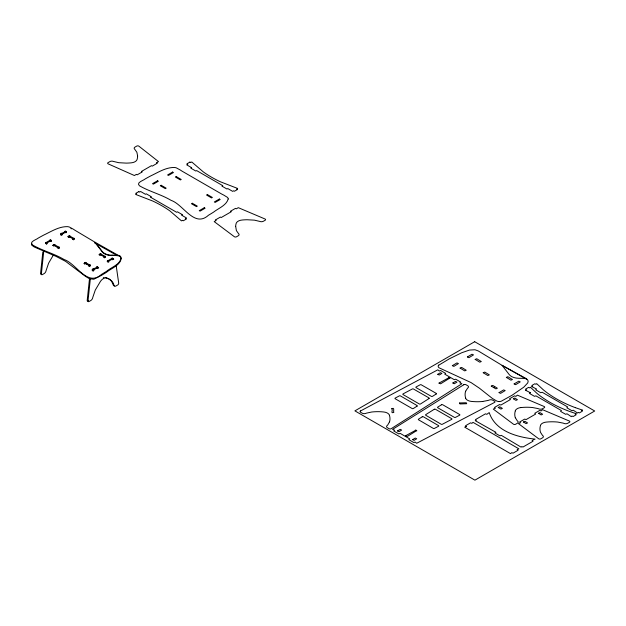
<?xml version="1.0" encoding="UTF-8"?>
<svg xmlns="http://www.w3.org/2000/svg" width="626" height="626" viewBox="0 0 626 626"><rect width="100%" height="100%" fill="white"/><g stroke="black" fill="none" stroke-linecap="round" stroke-linejoin="round"><path stroke-width="0.94" d="M84.471 263.89L84.471 262.897L85.441 262.364L86.075 262.552L85.95 263.546M101.162 254.837C102.101 252.912 98.235 254.07 100.199 255.322M42.818 252.035L40.565 273.413A1.424 0.822 -60 0 0 41.559 274.149M43.812 250.721L41.363 273.883A1.424 0.822 -60 0 0 42.365 274.611L44.133 273.593A2.84 1.643 -60 0 0 46.121 270.487L48.625 263.155L53.343 255.103M89.471 278.969L87.21 300.347A1.424 0.822 -60 0 0 88.211 301.083L88.649 300.824M90.277 279.431L88.016 300.816A1.424 0.822 -60 0 0 89.017 301.544L90.786 300.527A2.84 1.643 -60 0 0 92.773 297.42L95.277 290.088L100.473 281.332A7.105 4.1 -60 0 1 106.264 277.991L109.081 279.04M389.505 421.877L387.737 424.968A11.941 6.894 0 0 1 387.103 425.586A2.84 1.643 0 0 0 387.392 427.714L389.137 428.716A1.424 0.822 0 0 0 391.289 428.622L461.949 383.73L459.836 382.862L460.736 382.11L455.712 379.207L454.273 379.677L444.773 374.176L445.665 373.409L440.641 370.506L439.311 371.022L437.832 369.81L360.451 411M465.674 391.211L467.536 388.23A11.62 6.706 0 0 1 467.966 387.83A2.84 1.643 0 0 0 467.677 385.702L465.9 384.685A1.424 0.822 0 0 0 463.819 384.732M31.652 243.326L31.699 245.157L34.305 247.012L56.105 256.417L65.573 261.332L85.457 276.348L89.495 278.789L93.845 279.235L101.49 275.33A226.338 130.678 0 0 0 106.576 272.224C111.42 268.178 120.075 265.494 121.147 258.624M438.92 365.091L449.265 358.862L461.659 352.774L469.437 350.075L475.001 349.762L478.28 350.951L501.504 365.021L527.562 379.755L528.164 381.179L527.757 382.909L523.805 387.15L512.17 395.178L501.379 401.149A3.787 2.191 0 0 1 499.032 401.579M58.343 248.624C59.227 247.833 59.431 245.846 58.515 247.708M84.471 263.82L85.3 263.35M463.897 384.685L392.557 429.358L394.662 430.226L393.762 430.978L398.785 433.881L400.225 433.411L409.725 438.912L408.833 439.679L413.856 442.582L415.163 442.058L416.673 443.278L494.423 402.487A1.424 0.822 0 0 0 494.587 401.243L492.842 400.233A2.84 1.643 0 0 0 489.164 400.069A11.941 6.894 0 0 1 488.092 400.437L482.74 401.454M45.581 243.631L45.581 242.818L50.604 239.922C52.85 240.955 50.283 240.423 50.729 241.542M65.8 232.841C65.315 231.675 67.937 232.324 65.675 231.213C61.301 234.711 59.564 232.238 61.254 234.57M45.581 242.818L46.387 243.287L51.41 240.384L51.379 241.339L50.761 240.979M60.605 235.063L60.652 234.116L61.458 234.586L66.481 231.683L66.481 232.606M47.24 243.725C47.928 243.655 44.219 241.487 46.183 243.217M54.798 245.682L54.767 244.414L53.288 244.922L58.343 247.81L57.694 247.434L57.694 248.186M52.67 245.462L53.476 245.063M67.757 236.745L68.563 236.284M53.32 245.838L54.141 245.361M68.391 237.137L69.22 236.659M83.821 263.444L84.674 263.217M98.916 254.735L99.714 254.266M100.215 254.735L99.597 255.087L99.565 254.179L104.589 257.083C106.78 256.738 104.315 255.236 104.738 256.996M92.914 270.189C91.075 267.944 93.775 269.806 97.257 266.856C99.557 267.889 97.022 267.451 97.46 268.523M107.336 261.112L112.328 258.155L113.134 258.616L113.134 259.43M92.265 270.573L92.233 269.751L93.039 270.221L98.063 267.318L98.11 268.264L97.288 267.842M113.134 258.616L108.11 261.519L108.157 262.341M493.922 387.384L494.743 386.907M111.678 255.228L117.696 255.353A2.84 1.643 0 0 1 119.871 256.003L120.622 256.715A6.276 3.623 0 0 1 121.108 257.552C120.458 264.548 111.271 267.208 106.576 271.301A226.338 130.678 0 0 1 101.49 274.399C87.28 287.357 76.45 263.538 64.142 259.547C54.102 253.546 42.498 250.768 32.419 244.907C28.78 241.644 36.731 239.609 38.413 237.982A226.338 130.678 0 0 1 43.789 235.047C51.262 231.526 58.805 226.518 67.35 226.635A6.307 3.646 0 0 1 69.337 227.027L73.352 229.202A113.47 65.511 0 0 0 75.097 230.352L95.152 242.309L102.312 251.582A10.658 6.15 0 0 0 111.678 255.228L117.696 255.698A2.84 1.643 0 0 1 119.871 256.355L119.871 256.003M113.783 259.164L111.937 258.139L111.71 259.461M97.288 266.919L96.521 267.02L96.631 268.045M105.465 277.529C109.245 278.539 113.149 281.105 113.971 285.182A2.84 1.643 -60 0 0 115.951 285.996L117.696 284.986A1.424 0.822 -60 0 0 118.69 283.077L116.139 265.33M575.388 407.659L582.563 410.147L581.429 410.492L582.368 411.188L579.347 412.925L578.181 412.385L577.54 413.043L573.291 410.218L571.874 410.703L566.851 407.8L567.641 406.955L542.186 392.259L540.723 392.713L535.692 389.81L536.584 389.043L531.638 386.539L532.773 386.172L531.834 385.499L534.847 383.754L536.02 384.294L536.662 383.636L543.258 389.763A115.121 66.466 0 0 0 575.38 407.667M66.481 231.73L65.041 231.205L64.979 232.363M61.458 234.625L62.138 234.273L62.084 235.047M117.633 255.627L116.694 255.158A113.47 65.511 0 0 1 114.714 254.148L94.573 242.904M46.355 243.311L46.355 244.07M92.233 269.798C92.93 271.457 94.612 269.07 93.736 270.729M70.902 228.6L71.348 228.842M95.152 242.309L118.298 255.385A13.224 7.637 0 0 1 119.895 256.347M65.628 232.16L66.45 232.637L66.45 231.706M112.461 259.203L112.923 259.469M107.985 261.488C105.794 259.274 109.808 262.114 108.814 261.965M97.906 267.404L98.712 267.865M54.126 244.445L59.149 247.34L59.165 248.084M56.191 246.542L56.653 246.808M57.584 247.348L58.054 247.614M86.881 264.258L87.343 264.532M94.111 268.46L94.643 268.765M88.61 266.214L88.845 265.416L89.354 265.854L90.402 265.001L89.698 264.923L89.667 265.753M109.542 279.352L111.6 281.309L113.165 284.72A2.84 1.643 -60 0 0 114.48 285.785M95.152 242.661L102.312 251.934A10.658 6.15 0 0 0 111.678 255.58M515.355 417.753L517.217 420.735A11.62 6.706 0 0 0 517.647 421.134A2.84 1.643 0 0 1 517.358 423.254L515.581 424.279A1.424 0.822 0 0 1 513.453 424.201L493.28 409.083L495.393 408.207L494.485 407.456L499.509 404.553L500.957 405.022L510.448 399.521L509.556 398.754L514.58 395.851L515.887 396.375L517.397 395.155L544.104 406.477A1.424 0.822 0 0 1 544.268 407.722L542.523 408.731A2.84 1.643 0 0 1 538.845 408.895A11.941 6.894 0 0 0 537.773 408.528L532.421 407.51A32.403 18.71 0 0 0 521.075 407.557M113.181 259.5L113.181 258.687L112.531 259.821M112.328 258.155L112.328 258.961M107.304 261.05L107.336 261.871M105.395 257.427L105.395 256.621L100.371 253.718L100.371 254.532M104.589 257.896C104.886 257.169 103.094 256.245 103.916 257.583M97.257 266.856L97.257 267.662M93.086 270.291L93.086 271.042M93.039 270.221L93.039 271.027M90.3 266.144L90.324 265.322L85.277 262.427L85.277 263.241M89.495 266.606L89.495 265.792L84.471 262.897L85.128 264.023M74.244 239.445C74.995 238.365 73.414 237.45 73.586 239.007M73.438 239.907L73.438 239.093L68.391 236.205L69.838 235.712L69.869 236.918M72.765 239.484C72.053 237.88 73.445 240.298 74.244 238.631L69.22 235.728L69.22 236.542M69.048 237.34C69.353 236.644 67.569 235.838 68.414 237.004M65.675 231.213L65.675 232.027M61.458 234.586L61.458 235.392M59.149 247.34L59.149 248.154M54.141 244.43L54.126 245.259M53.977 246.041C54.298 245.329 52.506 244.586 53.32 245.721M50.604 240.728C50.855 239.187 49.172 239.922 49.9 241.065M46.387 243.287L46.387 244.093M120.474 257.474A6.307 3.646 0 0 1 120.99 258.209M103.36 277.756A7.105 4.1 -60 0 1 104.119 277.521M540.528 425.422A32.012 18.483 0 0 0 540.496 432.3L542.406 435.273A11.62 6.706 0 0 0 542.836 435.68A2.84 1.643 0 0 1 542.546 437.801L540.77 438.826A1.424 0.822 0 0 1 538.642 438.748L518.469 423.622L520.582 422.753L519.674 422.002L524.698 419.099L526.145 419.569L535.637 414.068L534.745 413.293L539.768 410.398L541.075 410.922L542.585 409.701L569.292 421.024A1.424 0.822 0 0 1 569.457 422.26L567.712 423.27A2.84 1.643 0 0 1 564.034 423.442A11.941 6.894 0 0 0 562.962 423.074L557.61 422.049A32.403 18.71 0 0 0 546.263 422.096A7.105 4.1 0 0 0 540.457 425.414M515.308 417.761A32.012 18.483 0 0 1 515.339 410.875M515.268 410.867A7.105 4.1 0 0 1 521.059 407.526M438.74 365.028A4.296 2.481 0 0 0 439.162 367.845L471.073 382.588L479.453 388.222L492.388 398.465L496.848 401.07A4.812 2.778 0 0 0 499.032 401.556M389.427 415.328A32.403 18.71 0 0 1 389.544 421.877M389.482 415.32A7.105 4.1 0 0 0 383.691 411.978A32.012 18.483 0 0 0 371.75 412.002L366.601 413.105A11.62 6.706 0 0 0 365.905 413.348A2.84 1.643 0 0 1 362.227 413.183L360.451 412.158A1.424 0.822 0 0 1 360.537 410.953M482.748 401.477A32.403 18.71 0 0 1 471.394 401.407A7.105 4.1 0 0 1 465.587 398.097M465.666 398.089A32.012 18.483 0 0 1 465.627 391.203M137.587 155.772L137.587 156.523A34.962 20.189 0 0 1 137.086 159.481A7.105 4.1 0 0 1 131.288 162.83A34.962 20.189 0 0 1 126.162 163.112L118.815 162.705L113.509 161.453A2.84 1.643 0 0 0 109.832 161.625L108.055 162.643A1.424 0.822 0 0 0 108.196 163.879L134.387 175.523L136.398 174.364L137.204 174.826L142.227 171.923L141.421 171.461L151.469 165.663L152.274 166.125L157.298 163.222L156.492 162.76L158.503 161.602L138.894 146.179A1.424 0.822 0 0 0 136.742 146.085L134.997 147.094A2.84 1.643 0 0 0 134.707 149.215L136.875 152.274L137.587 155.772M235.673 226.338L236.385 230.587L238.553 233.647A2.84 1.643 0 0 1 238.263 235.767L236.487 236.792A1.424 0.822 0 0 1 234.359 236.714L214.186 221.596L216.197 220.43L215.391 219.969L220.415 217.065L221.221 217.535L231.268 211.729L230.462 211.267L235.486 208.364L236.292 208.834L238.303 207.668L265.009 218.99A1.424 0.822 0 0 1 265.174 220.235L263.429 221.244A2.84 1.643 0 0 1 259.751 221.408L254.446 220.156L247.09 219.749A34.962 20.189 0 0 0 241.965 220.039A7.105 4.1 0 0 0 236.174 223.38A34.962 20.189 0 0 0 235.673 226.338M228.216 198.974C226.322 205.508 218.521 208.192 213.568 212.136A226.338 130.678 0 0 1 208.481 215.234C194.271 228.169 183.441 204.459 171.133 200.383C161.093 194.381 149.481 191.603 139.41 185.742C135.764 182.479 143.722 180.444 145.404 178.817A226.338 130.678 0 0 1 150.772 175.883C158.253 172.361 165.788 167.345 174.341 167.471A6.307 3.646 0 0 1 176.329 167.854L180.335 170.037A113.47 65.511 0 0 0 182.088 171.18L221.698 194.052A113.47 65.511 0 0 0 223.685 195.062L227.465 197.378A6.307 3.646 0 0 1 228.138 198.528L228.216 198.974M460.118 368.119L464.719 370.889L466.229 370.24L461.636 367.431L460.118 368.119M475.189 359.418L479.79 362.188L481.3 361.531L476.738 358.737L475.189 359.418M483.233 372.76L487.834 375.53L489.336 374.88L484.782 372.079L483.241 372.728M491.269 386.109L495.87 388.879L497.38 388.222L492.787 385.413L491.277 386.07M495.808 432.276L494.869 432.934L499.892 435.829L501.34 435.36L521.137 447.167L521.779 446.51L522.953 447.05L533 441.252L532.108 440.485L535.113 439.1C517.514 437.277 495.456 431.502 489.211 412.597L486.848 414.326L485.486 413.817L475.431 419.623L476.37 420.296L475.236 420.664L495.808 432.276M498.257 407.463L500.91 409.083L502.365 408.395L499.72 406.751L498.265 407.44M506.348 377.408L510.941 380.17L512.451 379.52L507.866 376.711L506.356 377.368M513.328 398.762L515.981 400.382L517.436 399.693L514.822 398.058L513.336 398.739M523.446 422.002L526.098 423.63L527.554 422.941L524.909 421.298L523.461 421.963M530.386 392.76L529.447 393.418L534.471 396.321L535.942 395.859L561.42 410.57L560.606 411.407L565.63 414.302L567.023 413.809L571.295 416.65L571.929 415.993L573.103 416.533L576.116 414.795L575.184 414.099L576.319 413.747L569.144 411.266A115.121 66.466 0 0 1 536.991 393.378L530.41 387.244L529.776 387.901L528.602 387.361L525.59 389.098L526.529 389.779L525.386 390.147L530.386 392.76M538.524 413.301L541.169 414.928L542.625 414.24L539.948 412.589L538.532 413.262M459.586 402.995L459.961 403.95L466.691 403.707L466.315 402.753L459.601 402.956M397.533 430.931L398.989 431.682L401.642 430.054L400.186 429.35L397.541 430.915M405.789 435.696L407.362 436.408L416.141 430.962C418.285 431.244 414.717 429.115 415.312 430.485L405.797 435.657M412.604 439.632L414.068 440.383L416.713 438.756L415.257 438.051L412.604 439.632M437.785 374.293L439.241 375.037L441.893 373.393L440.438 372.705L437.785 374.293M439.006 383.112L440.579 383.824L449.358 378.378C451.51 378.652 447.966 376.523 448.529 377.901L439.006 383.096M452.332 365.662L453.85 366.39L458.435 363.589L456.925 362.931L452.332 365.662M452.856 382.995L454.32 383.738L456.964 382.095L455.509 381.406L452.856 382.995M467.403 356.961L468.921 357.689L473.514 354.887L472.004 354.23L467.411 356.922M466.472 426.392L464.68 427.159L510.581 453.662L511.771 452.637L513.046 453.169L518.07 450.266L517.154 449.531L518.923 448.842L473.013 422.339L471.855 423.356L470.556 422.832L465.533 425.735L466.472 426.392M499.063 392.643L500.581 393.371L505.174 390.585L503.656 389.912L499.063 392.619M514.134 383.941L515.652 384.669L520.245 381.883L518.735 381.211L514.149 383.902M391.751 408.747C393.511 410.21 389.896 413.755 393.793 412.448C393.073 411.235 395.022 406.916 391.751 408.731M417.033 406.164L413.356 408.504A0.853 0.493 0 0 1 412.119 408.52L395.217 398.77A0.853 0.493 0 0 1 395.241 398.058L399.271 395.914A0.853 0.493 0 0 1 400.452 395.929L417.01 405.492A0.853 0.493 0 0 1 417.033 406.164M428.998 398.566L420.531 403.95A0.853 0.493 0 0 1 419.295 403.966L403.066 394.591A0.853 0.493 0 0 1 403.089 393.879L412.284 388.989A0.853 0.493 0 0 1 413.457 389.004L428.974 397.886A0.853 0.493 0 0 1 428.998 398.566M436.173 394.004L432.543 396.313A0.853 0.493 0 0 1 431.306 396.336L416.126 387.643A0.853 0.493 0 0 1 416.149 386.931L420.124 384.81A0.853 0.493 0 0 1 421.306 384.826L436.142 393.324A0.853 0.493 0 0 1 436.173 394.004M422.206 416.838L418.544 419.13A0.853 0.493 0 0 0 418.567 419.811L433.286 428.38A0.853 0.493 0 0 0 434.467 428.395L438.466 426.298A0.853 0.493 0 0 0 438.497 425.586L423.442 416.822A0.853 0.493 0 0 0 422.206 416.838M434.248 409.294L425.774 414.6A0.853 0.493 0 0 0 425.797 415.281L441.181 424.24A0.853 0.493 0 0 0 442.363 424.256L451.682 419.365A0.853 0.493 0 0 0 451.714 418.653L435.477 409.279A0.853 0.493 0 0 0 434.248 409.294M441.479 404.764L437.77 407.088A0.853 0.493 0 0 0 437.793 407.776L454.351 417.331A0.853 0.493 0 0 0 455.532 417.346L459.578 415.226A0.853 0.493 0 0 0 459.609 414.506L442.715 404.756A0.853 0.493 0 0 0 441.479 404.764M138.808 191.611L135.795 193.348L136.593 193.81L135.592 194.396L152.767 201.04A113.729 65.66 0 0 1 169.982 210.985L181.501 220.9L182.502 220.321L183.308 220.782L186.321 219.037L185.515 218.576L186.525 217.997L181.657 215.188L182.463 214.726L177.44 211.823L176.634 212.284L150.506 197.198L151.312 196.736L146.281 193.833L145.482 194.303L140.615 191.493L139.614 192.072L138.808 191.611M157.541 180.765L152.517 183.668L153.339 184.146L158.37 181.243L157.541 180.765M172.612 172.064L167.588 174.967L168.417 175.444L173.441 172.541L172.612 172.064M189.952 162.079L186.939 163.824L187.737 164.286L186.736 164.865L191.603 167.674L190.797 168.136L195.821 171.039L196.627 170.577L222.754 185.664L221.948 186.125L226.972 189.029L227.778 188.559L232.645 191.368L233.647 190.789L234.453 191.251L237.465 189.514L236.659 189.052L237.669 188.473L220.493 181.822A113.729 65.66 0 0 1 203.278 171.884L191.759 161.962L190.758 162.549L189.952 162.079M161.132 185.265L160.303 185.742L165.334 188.645L166.156 188.168L161.132 185.265M176.203 176.563L175.382 177.041L180.405 179.936L181.227 179.466L176.203 176.563M192.284 203.254L191.462 203.724L196.486 206.627L197.307 206.15L192.284 203.254M207.355 194.553L206.533 195.022L211.557 197.926L212.378 197.448L207.355 194.553M204.272 207.746L199.248 210.649L200.07 211.126L205.101 208.223L204.272 207.746M219.343 199.045L214.319 201.948L215.148 202.425L220.172 199.522L219.343 199.045M474.688 341.71L354.895 410.867L474.915 480.158L594.7 411L474.688 341.71M524.635 378.386L518.61 378.268A10.658 6.15 0 0 1 509.243 374.622L502.083 365.349L526.153 378.597A9.351 5.399 0 0 1 526.81 379.043A2.84 1.643 0 0 0 524.635 378.386"/></g></svg>
